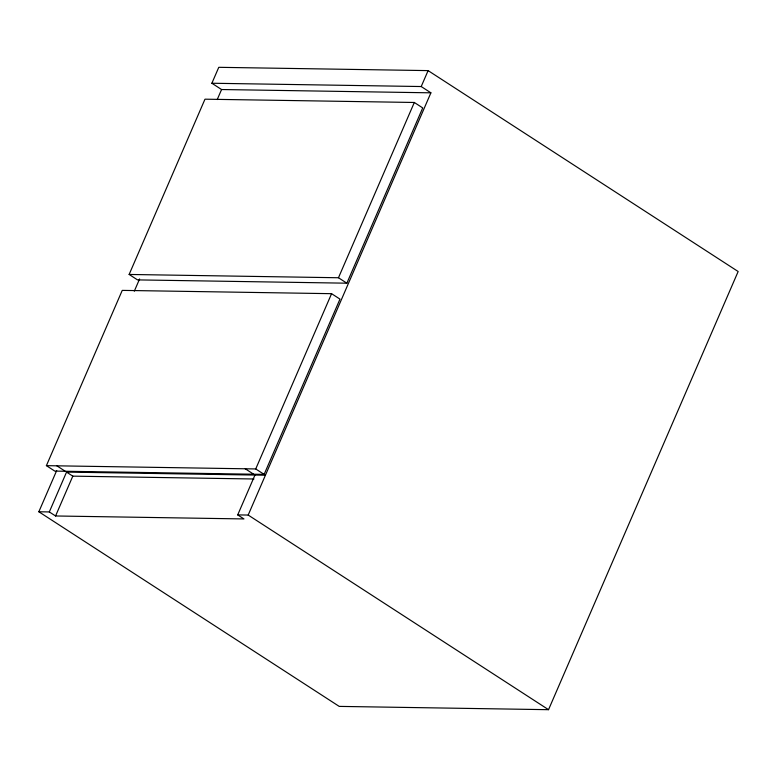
<?xml version="1.0" encoding="UTF-8"?>
<svg xmlns="http://www.w3.org/2000/svg" width="777" height="777" viewBox="0 0 777 777"><rect width="100%" height="100%" fill="white"/><g stroke="black" fill="none" stroke-linecap="round" stroke-linejoin="round"><path stroke-width="1.17" d="M46.397 465.656L122.242 290.384L331.575 293.677L339.976 299.116L264.122 474.388L54.798 471.095L46.397 465.656L255.73 468.949L264.122 474.388M129.137 274.456L204.982 99.184L414.316 102.477L422.717 107.916L346.863 283.187L137.539 279.895L129.137 274.456L338.471 277.748L346.863 283.187M254.953 475.058L237.713 514.898L248.184 515.054L430.895 92.822L221.571 89.53L211.878 83.246L218.774 67.317L428.108 70.61L738.15 271.513L548.533 709.683L339.209 706.39L38.85 511.771L56.692 470.541M134.304 291.181L139.607 278.924M217.23 99.553L221.571 89.53M38.85 511.771L49.32 511.936L66.55 472.095L265.413 475.223M49.32 511.936L55.565 515.977L72.805 476.146L253.953 478.991M255.73 468.949L331.575 293.677M338.471 277.748L414.316 102.477M211.878 83.246L421.212 86.538L428.108 70.61M55.565 515.977L243.959 518.939L237.713 514.898M421.212 86.538L430.895 92.822M245.26 468.784L253.661 474.223M248.184 515.054L548.533 709.683M56.867 465.821L65.258 471.26M66.55 472.095L72.805 476.146"/></g></svg>
